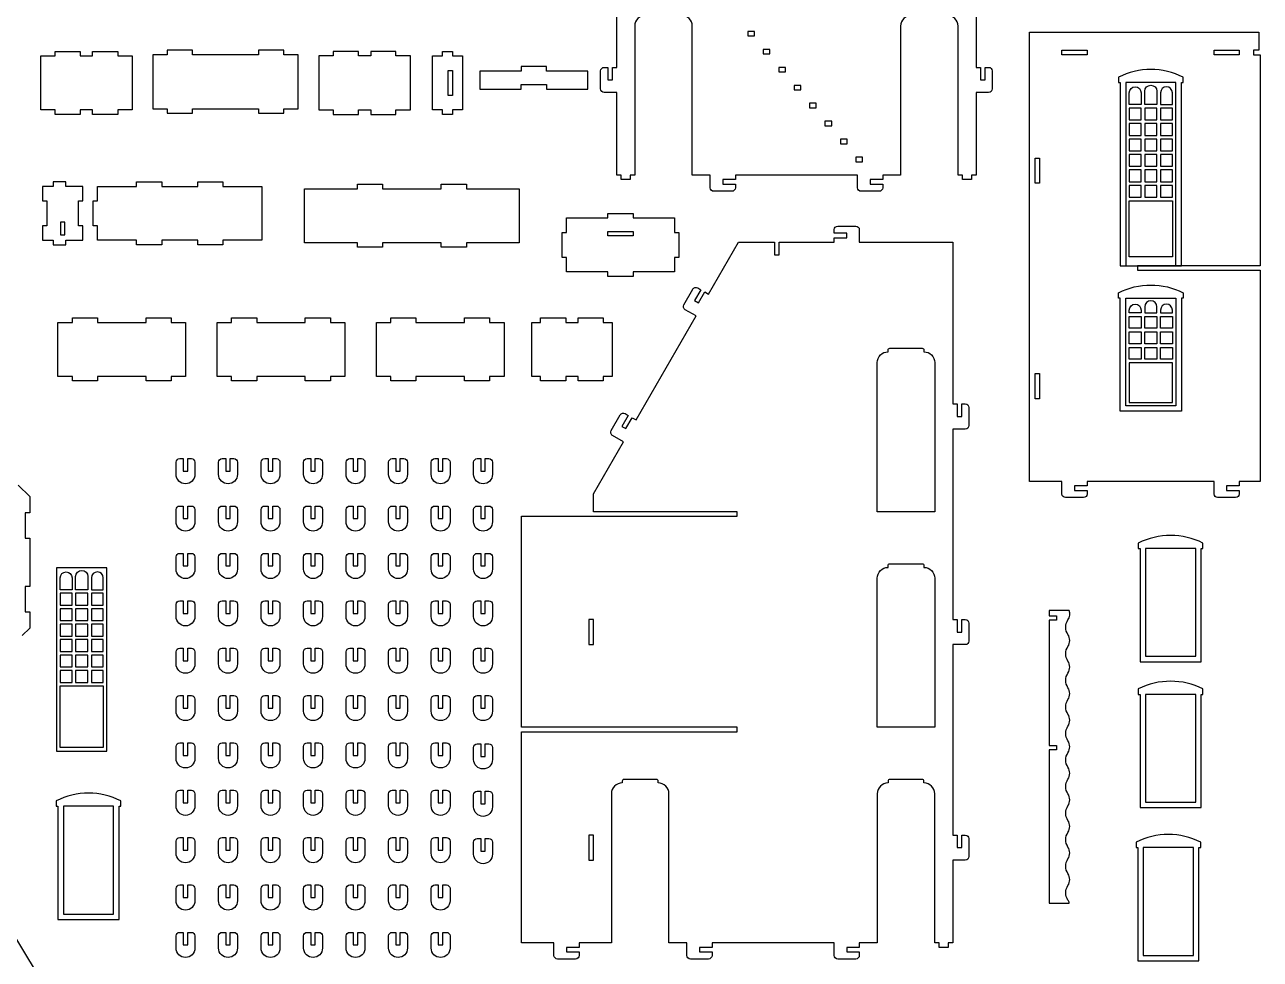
# Model space of a CAD drawing. Extents: x -2201 to 1951, y -2621 to 1009.
# Drawn here: x 296 to 1947, y -1028 to 221 of the extents above; entities that cross this region are included whole.
import ezdxf

# ---------------------------------------------------------------- set-up
doc = ezdxf.new("R2010")
doc.units = 0
doc.header["$MEASUREMENT"] = 0
doc.layers.add('LAYER1', color=18, linetype='CONTINUOUS')

msp = doc.modelspace()

# ---------------------------------------------------------------- linework, layer by layer
at = {"layer": 'LAYER1'}
for points in [[(1567.5, 418.2), (1567.5, 163.8), (1573.5, 163.8), (1573.5, 147), (1579.5, 147), (1579.5, 163.8), (1584.3, 163.8, -0.414214), (1589.1, 159), (1589.1, 135, -0.414214), (1584.3, 130.2), (1567.5, 130.2), (1567.5, 19.8), (1561.5, 19.8), (1561.5, 13.8), (1549.5, 13.8), (1549.5, 19.8), (1543.5, 19.8), (1543.5, 219, 0.414214), (1529.1, 233.4)], [(1125.9, 233.4, 0.414214), (1111.5, 219), (1111.5, 19.8), (1105.5, 19.8), (1105.5, 13.8), (1093.5, 13.8), (1093.5, 19.8), (1087.5, 19.8), (1087.5, 130.2), (1070.7, 130.2, -0.414214), (1065.9, 135), (1065.9, 159, -0.414214), (1070.7, 163.8), (1075.5, 163.8), (1075.5, 147), (1081.5, 147), (1081.5, 163.8), (1087.5, 163.8), (1087.5, 301.8)], [(1481.1, 233.4, 0.414214), (1466.7, 219), (1466.7, 19.8), (1442.7, 19.8), (1442.7, 13.8), (1425.9, 13.8), (1425.9, 7.8), (1442.7, 7.8), (1442.7, 3, -0.414214), (1437.9, -1.8), (1413.9, -1.8, -0.414214), (1409.1, 3), (1409.1, 19.8), (1245.9, 19.8), (1245.9, 13.8), (1229.1, 13.8), (1229.1, 7.8), (1245.9, 7.8), (1245.9, 3, -0.414214), (1241.1, -1.8), (1217.1, -1.8, -0.414214), (1212.3, 3), (1212.3, 19.8), (1188.3, 19.8), (1188.3, 219, 0.414214), (1173.9, 233.4)]]:
    msp.add_lwpolyline(points, format="xyb", dxfattribs=at)
for points in [[(1262.5, 205.8), (1271.5, 205.8), (1271.5, 211.8), (1262.5, 211.8)], [(420.7, 107), (420.7, 101), (387.1, 101), (387.1, 107), (370.6, 107), (370.6, 101), (337, 101), (337, 107), (317.7, 107), (317.7, 179), (337, 179), (337, 185), (370.6, 185), (370.6, 179), (387.1, 179), (387.1, 185), (420.7, 185), (420.7, 179), (439.9, 179), (439.9, 107)], [(520.4, 108.6), (608.9, 108.6), (608.9, 102.6), (642.5, 102.6), (642.5, 108.6), (661.8, 108.6), (661.8, 180.6), (642.5, 180.6), (642.5, 186.6), (608.9, 186.6), (608.9, 180.6), (520.4, 180.6), (520.4, 186.6), (486.8, 186.6), (486.8, 180.6), (467.5, 180.6), (467.5, 108.6), (486.8, 108.6), (486.8, 102.6), (520.4, 102.6)], [(792.4, 107), (811.7, 107), (811.7, 179), (792.4, 179), (792.4, 185), (758.8, 185), (758.8, 179), (742.3, 179), (742.3, 185), (708.7, 185), (708.7, 179), (689.4, 179), (689.4, 107), (708.7, 107), (708.7, 101), (742.3, 101), (742.3, 107), (758.8, 107), (758.8, 101), (792.4, 101)], [(868.1, 107), (868.1, 101), (854.6, 101), (854.6, 107), (841.2, 107), (841.2, 179), (854.6, 179), (854.6, 185), (868.1, 185), (868.1, 179), (881.5, 179), (881.5, 107)], [(1283.2, 181.8), (1292.1, 181.8), (1292.1, 187.8), (1283.2, 187.8)], [(1715.9, 180.7), (1682.3, 180.7), (1682.3, 186.7), (1715.9, 186.7)], [(1919.1, 180.7), (1885.5, 180.7), (1885.5, 186.7), (1919.1, 186.7)], [(862.1, 126.2), (862.1, 159.8), (868.1, 159.8), (868.1, 126.2)], [(993.4, 134.8), (1048.6, 134.8), (1048.6, 158.8), (993.4, 158.8), (993.4, 164.8), (959.8, 164.8), (959.8, 158.8), (904.6, 158.8), (904.6, 134.8), (959.8, 134.8), (959.8, 140.8), (993.4, 140.8)], [(1303.8, 157.8), (1312.7, 157.8), (1312.7, 163.8), (1303.8, 163.8)], [(1324.4, 133.8), (1333.4, 133.8), (1333.4, 139.8), (1324.4, 139.8)], [(1834.6, 143.5), (1767.4, 143.5), (1767.4, -101.3), (1834.6, -101.3)], [(1345, 109.8), (1354, 109.8), (1354, 115.8), (1345, 115.8)], [(1772.2, 93.6), (1788, 93.6), (1788, 109.4), (1772.2, 109.4)], [(1792.8, 93.6), (1809.2, 93.6), (1809.2, 109.4), (1792.8, 109.4)], [(1814, 93.6), (1829.8, 93.6), (1829.8, 109.4), (1814, 109.4)], [(1365.6, 85.8), (1374.6, 85.8), (1374.6, 91.8), (1365.6, 91.8)], [(1772.2, 72.9), (1788, 72.9), (1788, 88.8), (1772.2, 88.8)], [(1792.8, 72.9), (1809.2, 72.9), (1809.2, 88.8), (1792.8, 88.8)], [(1814, 72.9), (1829.8, 72.9), (1829.8, 88.8), (1814, 88.8)], [(1386.3, 61.8), (1395.2, 61.8), (1395.2, 67.8), (1386.3, 67.8)], [(1772.2, 52.3), (1788, 52.3), (1788, 68.1), (1772.2, 68.1)], [(1792.8, 52.3), (1809.2, 52.3), (1809.2, 68.1), (1792.8, 68.1)], [(1814, 52.3), (1829.8, 52.3), (1829.8, 68.1), (1814, 68.1)], [(1406.9, 37.8), (1415.8, 37.8), (1415.8, 43.8), (1406.9, 43.8)], [(1649.3, 9.1), (1646.3, 9.1), (1646.3, 42.7), (1652.3, 42.7), (1652.3, 9.1)], [(1772.2, 31.6), (1788, 31.6), (1788, 47.5), (1772.2, 47.5)], [(1792.8, 31.6), (1809.2, 31.6), (1809.2, 47.5), (1792.8, 47.5)], [(1814, 31.6), (1829.8, 31.6), (1829.8, 47.5), (1814, 47.5)], [(1772.2, 11), (1788, 11), (1788, 26.8), (1772.2, 26.8)], [(1792.8, 11), (1809.2, 11), (1809.2, 26.8), (1792.8, 26.8)], [(1814, 11), (1829.8, 11), (1829.8, 26.8), (1814, 26.8)], [(351.3, -67.2), (374.1, -67.2), (374.1, -48), (368.1, -48), (368.1, -14.4), (374.1, -14.4), (374.1, 4.8), (351.3, 4.8), (351.3, 10.8), (334.5, 10.8), (334.5, 4.8), (320.1, 4.8), (320.1, -14.4), (326.1, -14.4), (326.1, -48), (320.1, -48), (320.1, -67.2), (334.5, -67.2), (334.5, -73.2), (351.3, -73.2)], [(561.2, -67.2), (561.2, -73.2), (527.6, -73.2), (527.6, -67.2), (479.4, -67.2), (479.4, -73.2), (445.8, -73.2), (445.8, -67.2), (393.7, -67.2), (393.7, -48), (387.7, -48), (387.7, -14.4), (393.7, -14.4), (393.7, 4.8), (445.8, 4.8), (445.8, 10.8), (479.4, 10.8), (479.4, 4.8), (527.6, 4.8), (527.6, 10.8), (561.2, 10.8), (561.2, 4.8), (613.2, 4.8), (613.2, -67.2)], [(852.9, 1.6), (852.9, 7.6), (886.5, 7.6), (886.5, 1.6), (957.2, 1.6), (957.2, -70.4), (886.5, -70.4), (886.5, -76.4), (852.9, -76.4), (852.9, -70.4), (774.5, -70.4), (774.5, -76.4), (740.9, -76.4), (740.9, -70.4), (670.1, -70.4), (670.1, 1.6), (740.9, 1.6), (740.9, 7.6), (774.5, 7.6), (774.5, 1.6)], [(1772.2, -9.6), (1788, -9.6), (1788, 6.2), (1772.2, 6.2)], [(1792.8, -9.6), (1809.2, -9.6), (1809.2, 6.2), (1792.8, 6.2)], [(1814, -9.6), (1829.8, -9.6), (1829.8, 6.2), (1814, 6.2)], [(1772.2, -14.4), (1829.8, -14.4), (1829.8, -89.3), (1772.2, -89.3)], [(1075.6, -109.4), (1020.4, -109.4), (1020.4, -90.2), (1014.4, -90.2), (1014.4, -56.6), (1020.4, -56.6), (1020.4, -37.4), (1075.6, -37.4), (1075.6, -31.4), (1109.2, -31.4), (1109.2, -37.4), (1164.4, -37.4), (1164.4, -56.6), (1170.4, -56.6), (1170.4, -90.2), (1164.4, -90.2), (1164.4, -109.4), (1109.2, -109.4), (1109.2, -115.4), (1075.6, -115.4)], [(350.1, -43.2), (344.1, -43.2), (344.1, -60), (350.1, -60)], [(1109.2, -61.4), (1075.6, -61.4), (1075.6, -55.4), (1109.2, -55.4)], [(1767.4, -144.5), (1834.6, -144.5), (1834.6, -288.5), (1767.4, -288.5)], [(492.1, -249), (492.1, -255), (458.5, -255), (458.5, -249), (393.7, -249), (393.7, -255), (360.1, -255), (360.1, -249), (340.8, -249), (340.8, -177), (360.1, -177), (360.1, -171), (393.7, -171), (393.7, -177), (458.5, -177), (458.5, -171), (492.1, -171), (492.1, -177), (511.4, -177), (511.4, -249)], [(572.8, -177), (572.8, -171), (606.4, -171), (606.4, -177), (671.2, -177), (671.2, -171), (704.8, -171), (704.8, -177), (724.1, -177), (724.1, -249), (704.8, -249), (704.8, -255), (671.2, -255), (671.2, -249), (606.4, -249), (606.4, -255), (572.8, -255), (572.8, -249), (553.5, -249), (553.5, -177)], [(785.5, -177), (785.5, -171), (819.1, -171), (819.1, -177), (883.9, -177), (883.9, -171), (917.5, -171), (917.5, -177), (936.8, -177), (936.8, -249), (917.5, -249), (917.5, -255), (883.9, -255), (883.9, -249), (819.1, -249), (819.1, -255), (785.5, -255), (785.5, -249), (766.2, -249), (766.2, -177)], [(985.7, -177), (985.7, -171), (1019.3, -171), (1019.3, -177), (1035.8, -177), (1035.8, -171), (1069.4, -171), (1069.4, -177), (1081.1, -177), (1081.1, -249), (1069.4, -249), (1069.4, -255), (1035.8, -255), (1035.8, -249), (1019.3, -249), (1019.3, -255), (985.7, -255), (985.7, -249), (974, -249), (974, -177)], [(1788, -184.8), (1772.2, -184.8), (1772.2, -169), (1788, -169)], [(1809.2, -184.8), (1792.8, -184.8), (1792.8, -169), (1809.2, -169)], [(1829.8, -184.8), (1814, -184.8), (1814, -169), (1829.8, -169)], [(1788, -205.5), (1772.2, -205.5), (1772.2, -189.6), (1788, -189.6)], [(1809.2, -205.5), (1792.8, -205.5), (1792.8, -189.6), (1809.2, -189.6)], [(1829.8, -205.5), (1814, -205.5), (1814, -189.6), (1829.8, -189.6)], [(1788, -226.1), (1772.2, -226.1), (1772.2, -210.3), (1788, -210.3)], [(1809.2, -226.1), (1792.8, -226.1), (1792.8, -210.3), (1809.2, -210.3)], [(1829.8, -226.1), (1814, -226.1), (1814, -210.3), (1829.8, -210.3)], [(1772.2, -283.7), (1829.8, -283.7), (1829.8, -230.9), (1772.2, -230.9)], [(1649.3, -278.9), (1646.3, -278.9), (1646.3, -245.3), (1652.3, -245.3), (1652.3, -278.9)], [(1861.1, -479), (1793.9, -479), (1793.9, -623), (1861.1, -623)], [(406.2, -504.7), (339, -504.7), (339, -749.5), (406.2, -749.5)], [(343.8, -554.6), (359.6, -554.6), (359.6, -538.8), (343.8, -538.8)], [(364.4, -554.6), (380.8, -554.6), (380.8, -538.8), (364.4, -538.8)], [(385.6, -554.6), (401.4, -554.6), (401.4, -538.8), (385.6, -538.8)], [(343.8, -575.3), (359.6, -575.3), (359.6, -559.4), (343.8, -559.4)], [(364.4, -575.3), (380.8, -575.3), (380.8, -559.4), (364.4, -559.4)], [(385.6, -575.3), (401.4, -575.3), (401.4, -559.4), (385.6, -559.4)], [(1053.3, -607.4), (1056.3, -607.4), (1056.3, -573.8), (1050.3, -573.8), (1050.3, -607.4)], [(343.8, -595.9), (359.6, -595.9), (359.6, -580.1), (343.8, -580.1)], [(364.4, -595.9), (380.8, -595.9), (380.8, -580.1), (364.4, -580.1)], [(385.6, -595.9), (401.4, -595.9), (401.4, -580.1), (385.6, -580.1)], [(343.8, -616.5), (359.6, -616.5), (359.6, -600.7), (343.8, -600.7)], [(364.4, -616.5), (380.8, -616.5), (380.8, -600.7), (364.4, -600.7)], [(385.6, -616.5), (401.4, -616.5), (401.4, -600.7), (385.6, -600.7)], [(343.8, -637.2), (359.6, -637.2), (359.6, -621.3), (343.8, -621.3)], [(364.4, -637.2), (380.8, -637.2), (380.8, -621.3), (364.4, -621.3)], [(385.6, -637.2), (401.4, -637.2), (401.4, -621.3), (385.6, -621.3)], [(343.8, -657.8), (359.6, -657.8), (359.6, -642), (343.8, -642)], [(364.4, -657.8), (380.8, -657.8), (380.8, -642), (364.4, -642)], [(385.6, -657.8), (401.4, -657.8), (401.4, -642), (385.6, -642)], [(343.8, -662.6), (401.4, -662.6), (401.4, -744.7), (343.8, -744.7)], [(1861.1, -673.8), (1793.9, -673.8), (1793.9, -817.8), (1861.1, -817.8)], [(415.2, -823.3), (348, -823.3), (348, -967.3), (415.2, -967.3)], [(1053.3, -895.4), (1056.3, -895.4), (1056.3, -861.8), (1050.3, -861.8), (1050.3, -895.4)], [(1858.1, -878.5), (1790.9, -878.5), (1790.9, -1022.5), (1858.1, -1022.5)], [(284.5, -1111), (284.5, -1365.5), (-22, -1365.5), (-22, -982.4), (273.8, -982.4), (313.2, -1047.3)]]:
    msp.add_lwpolyline(points, close=True, dxfattribs=at)
for points in [[(1938.3, 180.7), (1947.3, 180.7), (1947.3, -101.3), (1783.1, -101.3), (1783.1, -107.3), (1947.3, -107.3), (1947.3, -389.3), (1919.1, -389.3), (1919.1, -395.3), (1902.3, -395.3), (1902.3, -401.3), (1919.1, -401.3), (1919.1, -406.1, -0.414214), (1914.3, -410.9), (1890.3, -410.9, -0.414214), (1885.5, -406.1), (1885.5, -389.3), (1715.9, -389.3), (1715.9, -395.3), (1699.1, -395.3), (1699.1, -401.3), (1715.9, -401.3), (1715.9, -406.1, -0.414214), (1711.1, -410.9), (1687.1, -410.9, -0.414214), (1682.3, -406.1), (1682.3, -389.3), (1639.1, -389.3), (1639.1, 210.7), (1945.5, 210.7), (1945.5, 186.7), (1938.3, 186.7)], [(1760.2, 143.5), (1760.2, -101.3), (1841.8, -101.3), (1841.8, 143.5), (1844.2, 143.5), (1844.2, 150.7, 0.238913), (1757.8, 150.7), (1757.8, 143.5)], [(1788, 130), (1788, 114.2), (1772.2, 114.2), (1772.2, 130, -1)], [(1792.8, 114.2), (1792.8, 131.8, -1), (1809.2, 131.8), (1809.2, 114.2)], [(1814, 130), (1814, 114.2), (1829.8, 114.2), (1829.8, 130, 1)], [(1304.2, -69.8), (1377.9, -69.8), (1377.9, -63.8), (1394.7, -63.8), (1394.7, -57.8), (1377.9, -57.8), (1377.9, -53, -0.414214), (1382.7, -48.2), (1406.7, -48.2, -0.414214), (1411.5, -53), (1411.5, -69.8), (1536.3, -69.8), (1536.3, -285.8), (1542.3, -285.8), (1542.3, -302.6), (1548.3, -302.6), (1548.3, -285.8), (1553.1, -285.8, -0.414214), (1557.9, -290.6), (1557.9, -314.6, -0.414214), (1553.1, -319.4), (1536.3, -319.4), (1536.3, -573.8), (1542.3, -573.8), (1542.3, -590.6), (1548.3, -590.6), (1548.3, -573.8), (1553.1, -573.8, -0.414214), (1557.9, -578.6), (1557.9, -602.6, -0.414214), (1553.1, -607.4), (1536.3, -607.4), (1536.3, -861.8), (1542.3, -861.8), (1542.3, -878.6), (1548.3, -878.6), (1548.3, -861.8), (1553.1, -861.8, -0.414214), (1557.9, -866.6), (1557.9, -890.6, -0.414214), (1553.1, -895.4), (1536.3, -895.4), (1536.3, -1005.8), (1530.3, -1005.8), (1530.3, -1011.8), (1518.3, -1011.8), (1518.3, -1005.8), (1512.3, -1005.8), (1512.3, -806.6, 0.414214), (1497.9, -792.2), (1497.9, -789.8, 0.414214), (1495.5, -787.4), (1452.3, -787.4, 0.414214), (1449.9, -789.8), (1449.9, -792.2, 0.414214), (1435.5, -806.6), (1435.5, -1005.8), (1411.5, -1005.8), (1411.5, -1011.8), (1394.7, -1011.8), (1394.7, -1017.8), (1411.5, -1017.8), (1411.5, -1022.6, -0.414214), (1406.7, -1027.4), (1382.7, -1027.4, -0.414214), (1377.9, -1022.6), (1377.9, -1005.8), (1214.7, -1005.8), (1214.7, -1011.8), (1197.9, -1011.8), (1197.9, -1017.8), (1214.7, -1017.8), (1214.7, -1022.6, -0.414214), (1209.9, -1027.4), (1185.9, -1027.4, -0.414214), (1181.1, -1022.6), (1181.1, -1005.8), (1157.1, -1005.8), (1157.1, -806.6, 0.414214), (1142.7, -792.2), (1142.7, -789.8, 0.414214), (1140.3, -787.4), (1097.1, -787.4, 0.414214), (1094.7, -789.8), (1094.7, -792.2, 0.414214), (1080.3, -806.6), (1080.3, -1005.8), (1037.1, -1005.8), (1037.1, -1011.8), (1020.3, -1011.8), (1020.3, -1017.8), (1037.1, -1017.8), (1037.1, -1022.6, -0.414214), (1032.3, -1027.4), (1008.3, -1027.4, -0.414214), (1003.5, -1022.6), (1003.5, -1005.8), (960.3, -1005.8), (960.3, -723.8), (1248.3, -723.8), (1248.3, -717.8), (960.3, -717.8), (960.3, -435.8), (1248.3, -435.8), (1248.3, -429.8), (1056.3, -429.8), (1056.3, -405.8), (1096.4, -336.3), (1081.8, -327.9, -0.414214), (1080, -321.4), (1092, -300.6, -0.414214), (1098.6, -298.8), (1102.8, -301.2), (1094.4, -315.8), (1099.6, -318.8), (1108, -304.2), (1113.2, -307.2), (1193.3, -168.3), (1178.8, -159.9, -0.414214), (1177, -153.4), (1189, -132.6, -0.414214), (1195.6, -130.8), (1199.8, -133.2), (1191.4, -147.8), (1196.5, -150.8), (1204.9, -136.2), (1210.1, -139.2), (1250.2, -69.8), (1298.2, -69.8), (1298.2, -86.6), (1304.2, -86.6)], [(1841.8, -144.5), (1841.8, -295.7), (1760.2, -295.7), (1760.2, -144.5), (1757.8, -144.5), (1757.8, -137.3, -0.238913), (1844.2, -137.3), (1844.2, -144.5)], [(1809.2, -164.2), (1809.2, -156.2, 1), (1792.8, -156.2), (1792.8, -164.2)], [(1788, -160.4), (1788, -164.2), (1772.2, -164.2), (1772.2, -160.4, -1)], [(1814, -160.4), (1814, -164.2), (1829.8, -164.2), (1829.8, -160.4, 1)], [(1512.3, -230.6), (1512.3, -429.8), (1435.5, -429.8), (1435.5, -230.6, -0.414214), (1449.9, -216.2), (1449.9, -213.8, -0.414214), (1452.3, -211.4), (1495.5, -211.4, -0.414214), (1497.9, -213.8), (1497.9, -216.2, -0.414214)], [(508.2, -358.9), (508.2, -375.7), (514.2, -375.7), (514.2, -358.9), (519, -358.9, -0.414214), (523.8, -363.7), (523.8, -379.9, -1), (498.6, -379.9), (498.6, -363.7, -0.414214), (503.4, -358.9)], [(565, -358.9), (565, -375.7), (571, -375.7), (571, -358.9), (575.8, -358.9, -0.414214), (580.6, -363.7), (580.6, -379.9, -1), (555.4, -379.9), (555.4, -363.7, -0.414214), (560.2, -358.9)], [(621.8, -358.9), (621.8, -375.7), (627.8, -375.7), (627.8, -358.9), (632.6, -358.9, -0.414214), (637.4, -363.7), (637.4, -379.9, -1), (612.2, -379.9), (612.2, -363.7, -0.414214), (617, -358.9)], [(678.6, -358.9), (678.6, -375.7), (684.6, -375.7), (684.6, -358.9), (689.4, -358.9, -0.414214), (694.2, -363.7), (694.2, -379.9, -1), (669, -379.9), (669, -363.7, -0.414214), (673.8, -358.9)], [(735.4, -358.9), (735.4, -375.7), (741.4, -375.7), (741.4, -358.9), (746.2, -358.9, -0.414214), (751, -363.7), (751, -379.9, -1), (725.8, -379.9), (725.8, -363.7, -0.414214), (730.6, -358.9)], [(792.2, -358.9), (792.2, -375.7), (798.2, -375.7), (798.2, -358.9), (803, -358.9, -0.414214), (807.8, -363.7), (807.8, -379.9, -1), (782.6, -379.9), (782.6, -363.7, -0.414214), (787.4, -358.9)], [(849, -358.9), (849, -375.7), (855, -375.7), (855, -358.9), (859.8, -358.9, -0.414214), (864.6, -363.7), (864.6, -379.9, -1), (839.4, -379.9), (839.4, -363.7, -0.414214), (844.2, -358.9)], [(905.8, -358.9), (905.8, -375.7), (911.8, -375.7), (911.8, -358.9), (916.6, -358.9, -0.414214), (921.4, -363.7), (921.4, -379.9, -1), (896.2, -379.9), (896.2, -363.7, -0.414214), (901, -358.9)], [(508.2, -422.2), (508.2, -439), (514.2, -439), (514.2, -422.2), (519, -422.2, -0.414214), (523.8, -427), (523.8, -443.2, -1), (498.6, -443.2), (498.6, -427, -0.414214), (503.4, -422.2)], [(565, -422.2), (565, -439), (571, -439), (571, -422.2), (575.8, -422.2, -0.414214), (580.6, -427), (580.6, -443.2, -1), (555.4, -443.2), (555.4, -427, -0.414214), (560.2, -422.2)], [(621.8, -422.2), (621.8, -439), (627.8, -439), (627.8, -422.2), (632.6, -422.2, -0.414214), (637.4, -427), (637.4, -443.2, -1), (612.2, -443.2), (612.2, -427, -0.414214), (617, -422.2)], [(678.6, -422.2), (678.6, -439), (684.6, -439), (684.6, -422.2), (689.4, -422.2, -0.414214), (694.2, -427), (694.2, -443.2, -1), (669, -443.2), (669, -427, -0.414214), (673.8, -422.2)], [(735.4, -422.2), (735.4, -439), (741.4, -439), (741.4, -422.2), (746.2, -422.2, -0.414214), (751, -427), (751, -443.2, -1), (725.8, -443.2), (725.8, -427, -0.414214), (730.6, -422.2)], [(792.2, -422.2), (792.2, -439), (798.2, -439), (798.2, -422.2), (803, -422.2, -0.414214), (807.8, -427), (807.8, -443.2, -1), (782.6, -443.2), (782.6, -427, -0.414214), (787.4, -422.2)], [(849, -422.2), (849, -439), (855, -439), (855, -422.2), (859.8, -422.2, -0.414214), (864.6, -427), (864.6, -443.2, -1), (839.4, -443.2), (839.4, -427, -0.414214), (844.2, -422.2)], [(905.8, -422.2), (905.8, -439), (911.8, -439), (911.8, -422.2), (916.6, -422.2, -0.414214), (921.4, -427), (921.4, -443.2, -1), (896.2, -443.2), (896.2, -427, -0.414214), (901, -422.2)], [(1786.7, -479), (1786.7, -630.2), (1868.3, -630.2), (1868.3, -479), (1870.7, -479), (1870.7, -471.8, 0.238913), (1784.3, -471.8), (1784.3, -479)], [(508.2, -485.5), (508.2, -502.3), (514.2, -502.3), (514.2, -485.5), (519, -485.5, -0.414214), (523.8, -490.3), (523.8, -506.5, -1), (498.6, -506.5), (498.6, -490.3, -0.414214), (503.4, -485.5)], [(565, -485.5), (565, -502.3), (571, -502.3), (571, -485.5), (575.8, -485.5, -0.414214), (580.6, -490.3), (580.6, -506.5, -1), (555.4, -506.5), (555.4, -490.3, -0.414214), (560.2, -485.5)], [(621.8, -485.5), (621.8, -502.3), (627.8, -502.3), (627.8, -485.5), (632.6, -485.5, -0.414214), (637.4, -490.3), (637.4, -506.5, -1), (612.2, -506.5), (612.2, -490.3, -0.414214), (617, -485.5)], [(678.6, -485.5), (678.6, -502.3), (684.6, -502.3), (684.6, -485.5), (689.4, -485.5, -0.414214), (694.2, -490.3), (694.2, -506.5, -1), (669, -506.5), (669, -490.3, -0.414214), (673.8, -485.5)], [(735.4, -485.5), (735.4, -502.3), (741.4, -502.3), (741.4, -485.5), (746.2, -485.5, -0.414214), (751, -490.3), (751, -506.5, -1), (725.8, -506.5), (725.8, -490.3, -0.414214), (730.6, -485.5)], [(792.2, -485.5), (792.2, -502.3), (798.2, -502.3), (798.2, -485.5), (803, -485.5, -0.414214), (807.8, -490.3), (807.8, -506.5, -1), (782.6, -506.5), (782.6, -490.3, -0.414214), (787.4, -485.5)], [(849, -485.5), (849, -502.3), (855, -502.3), (855, -485.5), (859.8, -485.5, -0.414214), (864.6, -490.3), (864.6, -506.5, -1), (839.4, -506.5), (839.4, -490.3, -0.414214), (844.2, -485.5)], [(905.8, -485.5), (905.8, -502.3), (911.8, -502.3), (911.8, -485.5), (916.6, -485.5, -0.414214), (921.4, -490.3), (921.4, -506.5, -1), (896.2, -506.5), (896.2, -490.3, -0.414214), (901, -485.5)], [(359.6, -518.1), (359.6, -534), (343.8, -534), (343.8, -518.1, -1)], [(364.4, -534), (364.4, -516.4, -1), (380.8, -516.4), (380.8, -534)], [(385.6, -518.1), (385.6, -534), (401.4, -534), (401.4, -518.1, 1)], [(1512.3, -518.6), (1512.3, -717.8), (1435.5, -717.8), (1435.5, -518.6, -0.414214), (1449.9, -504.2), (1449.9, -501.8, -0.414214), (1452.3, -499.4), (1495.5, -499.4, -0.414214), (1497.9, -501.8), (1497.9, -504.2, -0.414214)], [(508.2, -548.8), (508.2, -565.6), (514.2, -565.6), (514.2, -548.8), (519, -548.8, -0.414214), (523.8, -553.6), (523.8, -569.8, -1), (498.6, -569.8), (498.6, -553.6, -0.414214), (503.4, -548.8)], [(565, -548.8), (565, -565.6), (571, -565.6), (571, -548.8), (575.8, -548.8, -0.414214), (580.6, -553.6), (580.6, -569.8, -1), (555.4, -569.8), (555.4, -553.6, -0.414214), (560.2, -548.8)], [(621.8, -548.8), (621.8, -565.6), (627.8, -565.6), (627.8, -548.8), (632.6, -548.8, -0.414214), (637.4, -553.6), (637.4, -569.8, -1), (612.2, -569.8), (612.2, -553.6, -0.414214), (617, -548.8)], [(678.6, -548.8), (678.6, -565.6), (684.6, -565.6), (684.6, -548.8), (689.4, -548.8, -0.414214), (694.2, -553.6), (694.2, -569.8, -1), (669, -569.8), (669, -553.6, -0.414214), (673.8, -548.8)], [(735.4, -548.8), (735.4, -565.6), (741.4, -565.6), (741.4, -548.8), (746.2, -548.8, -0.414214), (751, -553.6), (751, -569.8, -1), (725.8, -569.8), (725.8, -553.6, -0.414214), (730.6, -548.8)], [(792.2, -548.8), (792.2, -565.6), (798.2, -565.6), (798.2, -548.8), (803, -548.8, -0.414214), (807.8, -553.6), (807.8, -569.8, -1), (782.6, -569.8), (782.6, -553.6, -0.414214), (787.4, -548.8)], [(849, -548.8), (849, -565.6), (855, -565.6), (855, -548.8), (859.8, -548.8, -0.414214), (864.6, -553.6), (864.6, -569.8, -1), (839.4, -569.8), (839.4, -553.6, -0.414214), (844.2, -548.8)], [(905.8, -548.8), (905.8, -565.6), (911.8, -565.6), (911.8, -548.8), (916.6, -548.8, -0.414214), (921.4, -553.6), (921.4, -569.8, -1), (896.2, -569.8), (896.2, -553.6, -0.414214), (901, -548.8)], [(1692.1, -952.7, 0.076889), (1690.3, -948.7, -0.300981), (1690.3, -929.2, 0.300981), (1690.3, -913.3, -0.300981), (1690.3, -893.7, 0.300981), (1690.3, -877.8, -0.300981), (1690.3, -858.2, 0.300981), (1690.3, -842.3, -0.300981), (1690.3, -822.7, 0.300981), (1690.3, -806.8, -0.300981), (1690.3, -787.2, 0.300981), (1690.3, -771.3, -0.300981), (1690.3, -751.8, 0.300981), (1690.3, -735.9, -0.300981), (1690.3, -716.3, 0.300981), (1690.3, -700.4, -0.300981), (1690.3, -680.8, 0.300981), (1690.3, -664.9, -0.300981), (1690.3, -645.3, 0.300981), (1690.3, -629.4, -0.300981), (1690.3, -609.8, 0.300981), (1690.3, -593.9, -0.300981), (1690.3, -574.4, 0.236244), (1691.8, -561.6), (1665.3, -561.6), (1665.3, -568.8), (1674.9, -568.8), (1674.9, -574.8), (1665.3, -574.8), (1665.3, -742.1), (1674.9, -742.1), (1674.9, -748.1), (1665.3, -748.1), (1665.3, -952.7)], [(508.2, -612.1), (508.2, -628.9), (514.2, -628.9), (514.2, -612.1), (519, -612.1, -0.414214), (523.8, -616.9), (523.8, -633.1, -1), (498.6, -633.1), (498.6, -616.9, -0.414214), (503.4, -612.1)], [(565, -612.1), (565, -628.9), (571, -628.9), (571, -612.1), (575.8, -612.1, -0.414214), (580.6, -616.9), (580.6, -633.1, -1), (555.4, -633.1), (555.4, -616.9, -0.414214), (560.2, -612.1)], [(621.8, -612.1), (621.8, -628.9), (627.8, -628.9), (627.8, -612.1), (632.6, -612.1, -0.414214), (637.4, -616.9), (637.4, -633.1, -1), (612.2, -633.1), (612.2, -616.9, -0.414214), (617, -612.1)], [(678.6, -612.1), (678.6, -628.9), (684.6, -628.9), (684.6, -612.1), (689.4, -612.1, -0.414214), (694.2, -616.9), (694.2, -633.1, -1), (669, -633.1), (669, -616.9, -0.414214), (673.8, -612.1)], [(735.4, -612.1), (735.4, -628.9), (741.4, -628.9), (741.4, -612.1), (746.2, -612.1, -0.414214), (751, -616.9), (751, -633.1, -1), (725.8, -633.1), (725.8, -616.9, -0.414214), (730.6, -612.1)], [(792.2, -612.1), (792.2, -628.9), (798.2, -628.9), (798.2, -612.1), (803, -612.1, -0.414214), (807.8, -616.9), (807.8, -633.1, -1), (782.6, -633.1), (782.6, -616.9, -0.414214), (787.4, -612.1)], [(849, -612.1), (849, -628.9), (855, -628.9), (855, -612.1), (859.8, -612.1, -0.414214), (864.6, -616.9), (864.6, -633.1, -1), (839.4, -633.1), (839.4, -616.9, -0.414214), (844.2, -612.1)], [(905.8, -612.1), (905.8, -628.9), (911.8, -628.9), (911.8, -612.1), (916.6, -612.1, -0.414214), (921.4, -616.9), (921.4, -633.1, -1), (896.2, -633.1), (896.2, -616.9, -0.414214), (901, -612.1)], [(1786.7, -673.8), (1786.7, -825), (1868.3, -825), (1868.3, -673.8), (1870.7, -673.8), (1870.7, -666.6, 0.238913), (1784.3, -666.6), (1784.3, -673.8)], [(508.2, -675.3), (508.2, -692.1), (514.2, -692.1), (514.2, -675.3), (519, -675.3, -0.414214), (523.8, -680.1), (523.8, -696.3, -1), (498.6, -696.3), (498.6, -680.1, -0.414214), (503.4, -675.3)], [(565, -675.3), (565, -692.1), (571, -692.1), (571, -675.3), (575.8, -675.3, -0.414214), (580.6, -680.1), (580.6, -696.3, -1), (555.4, -696.3), (555.4, -680.1, -0.414214), (560.2, -675.3)], [(621.8, -675.3), (621.8, -692.1), (627.8, -692.1), (627.8, -675.3), (632.6, -675.3, -0.414214), (637.4, -680.1), (637.4, -696.3, -1), (612.2, -696.3), (612.2, -680.1, -0.414214), (617, -675.3)], [(678.6, -675.3), (678.6, -692.1), (684.6, -692.1), (684.6, -675.3), (689.4, -675.3, -0.414214), (694.2, -680.1), (694.2, -696.3, -1), (669, -696.3), (669, -680.1, -0.414214), (673.8, -675.3)], [(735.4, -675.3), (735.4, -692.1), (741.4, -692.1), (741.4, -675.3), (746.2, -675.3, -0.414214), (751, -680.1), (751, -696.3, -1), (725.8, -696.3), (725.8, -680.1, -0.414214), (730.6, -675.3)], [(792.2, -675.3), (792.2, -692.1), (798.2, -692.1), (798.2, -675.3), (803, -675.3, -0.414214), (807.8, -680.1), (807.8, -696.3, -1), (782.6, -696.3), (782.6, -680.1, -0.414214), (787.4, -675.3)], [(849, -675.3), (849, -692.1), (855, -692.1), (855, -675.3), (859.8, -675.3, -0.414214), (864.6, -680.1), (864.6, -696.3, -1), (839.4, -696.3), (839.4, -680.1, -0.414214), (844.2, -675.3)], [(905.8, -675.3), (905.8, -692.1), (911.8, -692.1), (911.8, -675.3), (916.6, -675.3, -0.414214), (921.4, -680.1), (921.4, -696.3, -1), (896.2, -696.3), (896.2, -680.1, -0.414214), (901, -675.3)], [(508.2, -738.6), (508.2, -755.4), (514.2, -755.4), (514.2, -738.6), (519, -738.6, -0.414214), (523.8, -743.4), (523.8, -759.6, -1), (498.6, -759.6), (498.6, -743.4, -0.414214), (503.4, -738.6)], [(565, -738.6), (565, -755.4), (571, -755.4), (571, -738.6), (575.8, -738.6, -0.414214), (580.6, -743.4), (580.6, -759.6, -1), (555.4, -759.6), (555.4, -743.4, -0.414214), (560.2, -738.6)], [(621.8, -738.6), (621.8, -755.4), (627.8, -755.4), (627.8, -738.6), (632.6, -738.6, -0.414214), (637.4, -743.4), (637.4, -759.6, -1), (612.2, -759.6), (612.2, -743.4, -0.414214), (617, -738.6)], [(678.6, -738.6), (678.6, -755.4), (684.6, -755.4), (684.6, -738.6), (689.4, -738.6, -0.414214), (694.2, -743.4), (694.2, -759.6, -1), (669, -759.6), (669, -743.4, -0.414214), (673.8, -738.6)], [(735.4, -738.6), (735.4, -755.4), (741.4, -755.4), (741.4, -738.6), (746.2, -738.6, -0.414214), (751, -743.4), (751, -759.6, -1), (725.8, -759.6), (725.8, -743.4, -0.414214), (730.6, -738.6)], [(792.2, -738.6), (792.2, -755.4), (798.2, -755.4), (798.2, -738.6), (803, -738.6, -0.414214), (807.8, -743.4), (807.8, -759.6, -1), (782.6, -759.6), (782.6, -743.4, -0.414214), (787.4, -738.6)], [(849, -738.6), (849, -755.4), (855, -755.4), (855, -738.6), (859.8, -738.6, -0.414214), (864.6, -743.4), (864.6, -759.6, -1), (839.4, -759.6), (839.4, -743.4, -0.414214), (844.2, -738.6)], [(905.8, -739.9), (905.8, -756.7), (911.8, -756.7), (911.8, -739.9), (916.6, -739.9, -0.414214), (921.4, -744.7), (921.4, -760.9, -1), (896.2, -760.9), (896.2, -744.7, -0.414214), (901, -739.9)], [(340.8, -823.3), (340.8, -974.5), (422.4, -974.5), (422.4, -823.3), (424.8, -823.3), (424.8, -816.1, 0.238913), (338.4, -816.1), (338.4, -823.3)], [(508.2, -801.9), (508.2, -818.7), (514.2, -818.7), (514.2, -801.9), (519, -801.9, -0.414214), (523.8, -806.7), (523.8, -822.9, -1), (498.6, -822.9), (498.6, -806.7, -0.414214), (503.4, -801.9)], [(565, -801.9), (565, -818.7), (571, -818.7), (571, -801.9), (575.8, -801.9, -0.414214), (580.6, -806.7), (580.6, -822.9, -1), (555.4, -822.9), (555.4, -806.7, -0.414214), (560.2, -801.9)], [(621.8, -801.9), (621.8, -818.7), (627.8, -818.7), (627.8, -801.9), (632.6, -801.9, -0.414214), (637.4, -806.7), (637.4, -822.9, -1), (612.2, -822.9), (612.2, -806.7, -0.414214), (617, -801.9)], [(678.6, -801.9), (678.6, -818.7), (684.6, -818.7), (684.6, -801.9), (689.4, -801.9, -0.414214), (694.2, -806.7), (694.2, -822.9, -1), (669, -822.9), (669, -806.7, -0.414214), (673.8, -801.9)], [(735.4, -801.9), (735.4, -818.7), (741.4, -818.7), (741.4, -801.9), (746.2, -801.9, -0.414214), (751, -806.7), (751, -822.9, -1), (725.8, -822.9), (725.8, -806.7, -0.414214), (730.6, -801.9)], [(792.2, -801.9), (792.2, -818.7), (798.2, -818.7), (798.2, -801.9), (803, -801.9, -0.414214), (807.8, -806.7), (807.8, -822.9, -1), (782.6, -822.9), (782.6, -806.7, -0.414214), (787.4, -801.9)], [(849, -801.9), (849, -818.7), (855, -818.7), (855, -801.9), (859.8, -801.9, -0.414214), (864.6, -806.7), (864.6, -822.9, -1), (839.4, -822.9), (839.4, -806.7, -0.414214), (844.2, -801.9)], [(905.8, -803.2), (905.8, -820), (911.8, -820), (911.8, -803.2), (916.6, -803.2, -0.414214), (921.4, -808), (921.4, -824.2, -1), (896.2, -824.2), (896.2, -808, -0.414214), (901, -803.2)], [(508.2, -865.2), (508.2, -882), (514.2, -882), (514.2, -865.2), (519, -865.2, -0.414214), (523.8, -870), (523.8, -886.2, -1), (498.6, -886.2), (498.6, -870, -0.414214), (503.4, -865.2)], [(565, -865.2), (565, -882), (571, -882), (571, -865.2), (575.8, -865.2, -0.414214), (580.6, -870), (580.6, -886.2, -1), (555.4, -886.2), (555.4, -870, -0.414214), (560.2, -865.2)], [(621.8, -865.2), (621.8, -882), (627.8, -882), (627.8, -865.2), (632.6, -865.2, -0.414214), (637.4, -870), (637.4, -886.2, -1), (612.2, -886.2), (612.2, -870, -0.414214), (617, -865.2)], [(678.6, -865.2), (678.6, -882), (684.6, -882), (684.6, -865.2), (689.4, -865.2, -0.414214), (694.2, -870), (694.2, -886.2, -1), (669, -886.2), (669, -870, -0.414214), (673.8, -865.2)], [(735.4, -865.2), (735.4, -882), (741.4, -882), (741.4, -865.2), (746.2, -865.2, -0.414214), (751, -870), (751, -886.2, -1), (725.8, -886.2), (725.8, -870, -0.414214), (730.6, -865.2)], [(792.2, -865.2), (792.2, -882), (798.2, -882), (798.2, -865.2), (803, -865.2, -0.414214), (807.8, -870), (807.8, -886.2, -1), (782.6, -886.2), (782.6, -870, -0.414214), (787.4, -865.2)], [(849, -865.2), (849, -882), (855, -882), (855, -865.2), (859.8, -865.2, -0.414214), (864.6, -870), (864.6, -886.2, -1), (839.4, -886.2), (839.4, -870, -0.414214), (844.2, -865.2)], [(905.8, -866.5), (905.8, -883.3), (911.8, -883.3), (911.8, -866.5), (916.6, -866.5, -0.414214), (921.4, -871.3), (921.4, -887.5, -1), (896.2, -887.5), (896.2, -871.3, -0.414214), (901, -866.5)], [(1783.7, -878.5), (1783.7, -1029.7), (1865.3, -1029.7), (1865.3, -878.5), (1867.7, -878.5), (1867.7, -871.3, 0.238913), (1781.3, -871.3), (1781.3, -878.5)], [(508.2, -928.5), (508.2, -945.3), (514.2, -945.3), (514.2, -928.5), (519, -928.5, -0.414214), (523.8, -933.3), (523.8, -949.5, -1), (498.6, -949.5), (498.6, -933.3, -0.414214), (503.4, -928.5)], [(565, -928.5), (565, -945.3), (571, -945.3), (571, -928.5), (575.8, -928.5, -0.414214), (580.6, -933.3), (580.6, -949.5, -1), (555.4, -949.5), (555.4, -933.3, -0.414214), (560.2, -928.5)], [(621.8, -928.5), (621.8, -945.3), (627.8, -945.3), (627.8, -928.5), (632.6, -928.5, -0.414214), (637.4, -933.3), (637.4, -949.5, -1), (612.2, -949.5), (612.2, -933.3, -0.414214), (617, -928.5)], [(678.6, -928.5), (678.6, -945.3), (684.6, -945.3), (684.6, -928.5), (689.4, -928.5, -0.414214), (694.2, -933.3), (694.2, -949.5, -1), (669, -949.5), (669, -933.3, -0.414214), (673.8, -928.5)], [(735.4, -928.5), (735.4, -945.3), (741.4, -945.3), (741.4, -928.5), (746.2, -928.5, -0.414214), (751, -933.3), (751, -949.5, -1), (725.8, -949.5), (725.8, -933.3, -0.414214), (730.6, -928.5)], [(792.2, -928.5), (792.2, -945.3), (798.2, -945.3), (798.2, -928.5), (803, -928.5, -0.414214), (807.8, -933.3), (807.8, -949.5, -1), (782.6, -949.5), (782.6, -933.3, -0.414214), (787.4, -928.5)], [(849, -928.5), (849, -945.3), (855, -945.3), (855, -928.5), (859.8, -928.5, -0.414214), (864.6, -933.3), (864.6, -949.5, -1), (839.4, -949.5), (839.4, -933.3, -0.414214), (844.2, -928.5)], [(508.2, -991.8), (508.2, -1008.6), (514.2, -1008.6), (514.2, -991.8), (519, -991.8, -0.414214), (523.8, -996.6), (523.8, -1012.8, -1), (498.6, -1012.8), (498.6, -996.6, -0.414214), (503.4, -991.8)], [(565, -991.8), (565, -1008.6), (571, -1008.6), (571, -991.8), (575.8, -991.8, -0.414214), (580.6, -996.6), (580.6, -1012.8, -1), (555.4, -1012.8), (555.4, -996.6, -0.414214), (560.2, -991.8)], [(621.8, -991.8), (621.8, -1008.6), (627.8, -1008.6), (627.8, -991.8), (632.6, -991.8, -0.414214), (637.4, -996.6), (637.4, -1012.8, -1), (612.2, -1012.8), (612.2, -996.6, -0.414214), (617, -991.8)], [(678.6, -991.8), (678.6, -1008.6), (684.6, -1008.6), (684.6, -991.8), (689.4, -991.8, -0.414214), (694.2, -996.6), (694.2, -1012.8, -1), (669, -1012.8), (669, -996.6, -0.414214), (673.8, -991.8)], [(735.4, -991.8), (735.4, -1008.6), (741.4, -1008.6), (741.4, -991.8), (746.2, -991.8, -0.414214), (751, -996.6), (751, -1012.8, -1), (725.8, -1012.8), (725.8, -996.6, -0.414214), (730.6, -991.8)], [(792.2, -991.8), (792.2, -1008.6), (798.2, -1008.6), (798.2, -991.8), (803, -991.8, -0.414214), (807.8, -996.6), (807.8, -1012.8, -1), (782.6, -1012.8), (782.6, -996.6, -0.414214), (787.4, -991.8)], [(849, -991.8), (849, -1008.6), (855, -1008.6), (855, -991.8), (859.8, -991.8, -0.414214), (864.6, -996.6), (864.6, -1012.8, -1), (839.4, -1012.8), (839.4, -996.6, -0.414214), (844.2, -991.8)]]:
    msp.add_lwpolyline(points, format="xyb", close=True, dxfattribs=at)
msp.add_lwpolyline([(287.6, -394.2), (303, -409.6), (303, -431.4), (297, -431.4), (297, -465), (303, -465), (303, -529.8), (297, -529.8), (297, -563.4), (303, -563.4), (303, -585.2), (293, -595.2)], dxfattribs=at)

doc.saveas('drawing.dxf')
